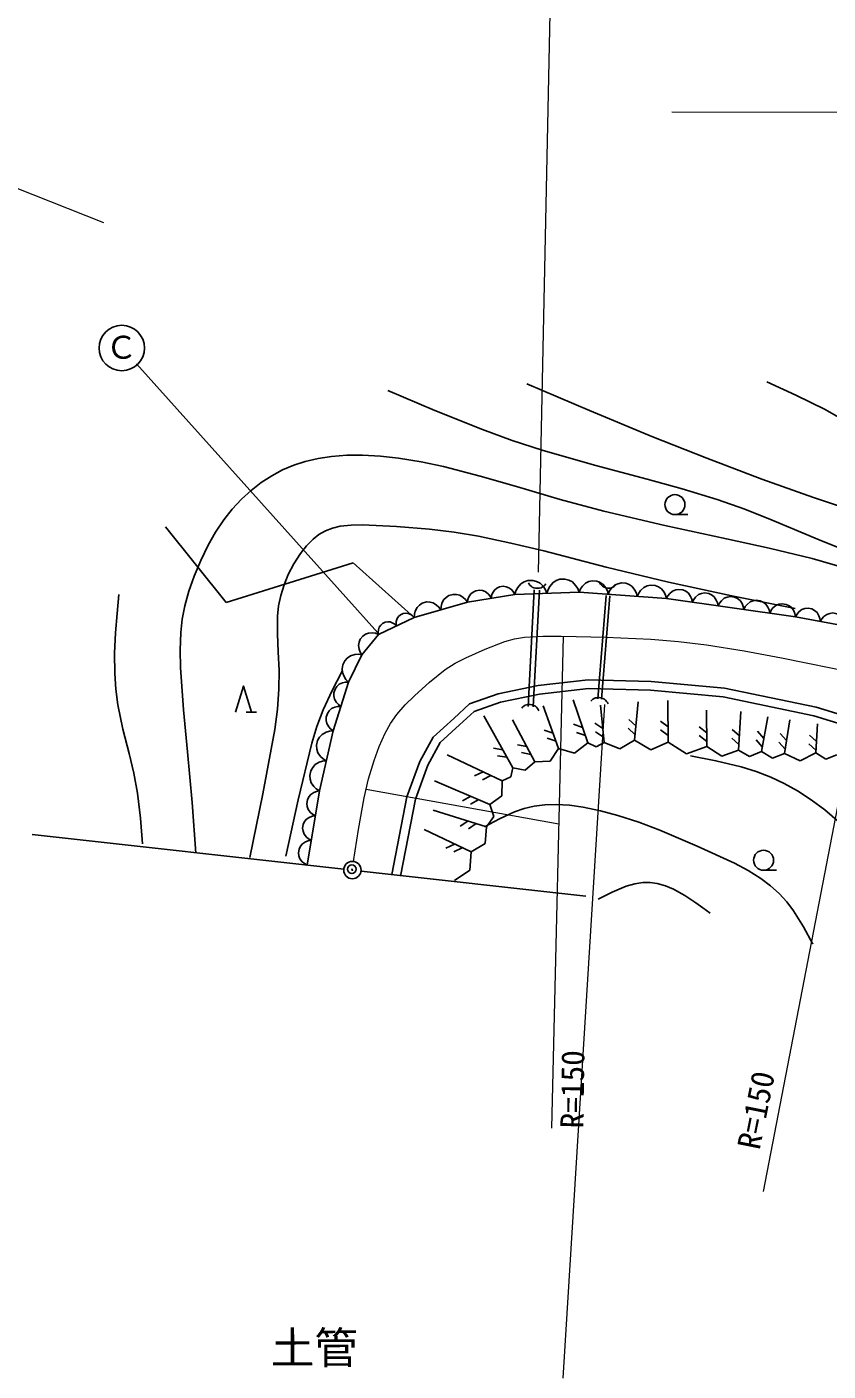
# Model space of a CAD drawing. Units: millimetres, scale not verified. Extents: x 40000 to 680000, y 20000 to 380000.
# Drawn here: x 265634 to 311650, y 242816 to 319973 of the extents above; entities that cross this region are included whole.
import ezdxf
from ezdxf.enums import TextEntityAlignment as Align

# ---------------------------------------------------------------- set-up
doc = ezdxf.new("R2010")
doc.units = ezdxf.units.MM
doc.header["$LTSCALE"] = 1000
doc.header["$PDMODE"] = 32
doc.header["$PDSIZE"] = 500
doc.linetypes.add('CHAIN', pattern=[18.5, 12, -1.5, 3.5, -1.5])
for name, color, linetype, lineweight in [('M-BGD', 7, 'Continuous', 25), ('M-BGD-EXST', 7, 'Continuous', 25), ('M-BMK', 2, 'CHAIN', 13), ('M-BMK-OTRS', 5, 'Continuous', 25), ('M-BMK-SRVR', 3, 'Continuous', 25), ('M-STR-HTXT', 7, 'Continuous', 13)]:
    doc.layers.add(name, color=color, linetype=linetype, lineweight=lineweight)
doc.layers.add('M-OTRS', color=6, linetype='Continuous')
doc.styles.add('ＭＳ ゴシック', font='')
doc.styles.get('ＭＳ ゴシック').set_extended_font_data('MS Gothic')

msp = doc.modelspace()

# ---------------------------------------------------------------- linework, layer by layer
at = {"layer": 'M-BGD'}
for p, q in [((302854, 291978), (303601, 291980)), ((273605, 291270), (277071, 286929)), ((277071, 286929), (284374, 289215)), ((284374, 289215), (287712, 286230)), ((293658, 287387), (290935, 286945)), ((297345, 287534), (293658, 287387)), ((294417, 280962), (294768, 287655)), ((294716, 280946), (295068, 287640)), ((302363, 287154), (297345, 287534)), ((298430, 281395), (298910, 287336)), ((298630, 281379), (299110, 287320)), ((309776, 286118), (302363, 287154)), ((290935, 286945), (287882, 286070)), ((287882, 286070), (285826, 285099)), ((322633, 283674), (309776, 286118)), ((285826, 285099), (284867, 283932)), ((284867, 283932), (284109, 282368)), ((294998, 282173), (297862, 282502)), ((297862, 282502), (301484, 282396)), ((301484, 282396), (305704, 282014)), ((284109, 282368), (283222, 279574)), ((291062, 281123), (292692, 281687)), ((292692, 281687), (294998, 282173)), ((292826, 281204), (295078, 281679)), ((295078, 281679), (297883, 282001)), ((297883, 282001), (301454, 281897)), ((301454, 281897), (305630, 281518)), ((305704, 282014), (310961, 280919)), ((290150, 280284), (291062, 281123)), ((291324, 280685), (292826, 281204)), ((296172, 278557), (295293, 280996)), ((297855, 278872), (297004, 281340)), ((298782, 278904), (298577, 281037)), ((300522, 279023), (300738, 281241)), ((302459, 278918), (302450, 281304)), ((305630, 281518), (310836, 280434)), ((310961, 280919), (314905, 279700)), ((278227, 280642), (278827, 280645)), ((288960, 279205), (290150, 280284)), ((290489, 279916), (291324, 280685)), ((293537, 277453), (291870, 280422)), ((294799, 277794), (293527, 280204)), ((300602, 279847), (300212, 280225)), ((302456, 279794), (302029, 280129)), ((304678, 278673), (304670, 280751)), ((306503, 278455), (306635, 280674)), ((307823, 278376), (308180, 280371)), ((309143, 278269), (309444, 280207)), ((310836, 280434), (314764, 279220)), ((283222, 279574), (282438, 276116)), ((289360, 278893), (290489, 279916)), ((295854, 279440), (295340, 279613)), ((297548, 279764), (297036, 279944)), ((297711, 279291), (297198, 279474)), ((298705, 279703), (298250, 279998)), ((298753, 279205), (298297, 279503)), ((300553, 279350), (300163, 279729)), ((302458, 279294), (302031, 279632)), ((304675, 279456), (304248, 279792)), ((306552, 279281), (306148, 279643)), ((307958, 279132), (307599, 279539)), ((309258, 279008), (308890, 279407)), ((310981, 278960), (310579, 279324)), ((310939, 278304), (311045, 279960)), ((288209, 277810), (288960, 279205)), ((288666, 277604), (289360, 278893)), ((292959, 278483), (292423, 278569)), ((294343, 278659), (293810, 278759)), ((296024, 278969), (295508, 279145)), ((295677, 277833), (296172, 278557)), ((296172, 278557), (297092, 278294)), ((297092, 278294), (297855, 278872)), ((297855, 278872), (298326, 278657)), ((298326, 278657), (298782, 278904)), ((298782, 278904), (299681, 278528)), ((299681, 278528), (300522, 279023)), ((300522, 279023), (301464, 278486)), ((301464, 278486), (302459, 278918)), ((302459, 278918), (303507, 278241)), ((303507, 278241), (304678, 278673)), ((304677, 278956), (304250, 279295)), ((304678, 278673), (305536, 278108)), ((306523, 278782), (306119, 279146)), ((307870, 278640), (307512, 279049)), ((309181, 278514), (308813, 278916)), ((310949, 278461), (310547, 278828)), ((287461, 275777), (288209, 277810)), ((292923, 276692), (289773, 278197)), ((293204, 278047), (292667, 278136)), ((294577, 278216), (294042, 278319)), ((294254, 277308), (294799, 277794)), ((294799, 277794), (295677, 277833)), ((305536, 278108), (306503, 278455)), ((306503, 278455), (307143, 278086)), ((307143, 278086), (307823, 278376)), ((307823, 278376), (308456, 277993)), ((308456, 277993), (309143, 278269)), ((309143, 278269), (310050, 277837)), ((310050, 277837), (310939, 278304)), ((310939, 278304), (311516, 277948)), ((311516, 277948), (312147, 278196)), ((287944, 275642), (288666, 277604)), ((291833, 277213), (291346, 276975)), ((292285, 276997), (291795, 276760)), ((293420, 276919), (293537, 277453)), ((293537, 277453), (294254, 277308)), ((292226, 275342), (289049, 276706)), ((292912, 275843), (292923, 276692)), ((292923, 276692), (293420, 276919)), ((282438, 276116), (281726, 271862)), ((286593, 271320), (287461, 275777)), ((287084, 271224), (287944, 275642)), ((291126, 275815), (290648, 275557)), ((291585, 275617), (291105, 275361)), ((292226, 275342), (292912, 275843)), ((292034, 274050), (288971, 275022)), ((292453, 274648), (292226, 275342)), ((290963, 274390), (290512, 274087)), ((291439, 274239), (290987, 273937)), ((291946, 273110), (292034, 274050)), ((292034, 274050), (292453, 274648)), ((291141, 272615), (288442, 273897)), ((290187, 273068), (289700, 272829)), ((290638, 272854), (290149, 272616)), ((291075, 271562), (291141, 272615)), ((291141, 272615), (291946, 273110)), ((290193, 270984), (291075, 271562)), ((307944, 271566), (308690, 271569))]:
    msp.add_line(p, q, dxfattribs=at)
for points in [[(327073, 287063), (323445, 288517), (319796, 289914), (316819, 290964), (313814, 291961), (310818, 292959), (307841, 294015), (304680, 295211), (301532, 296466), (297940, 297956), (294351, 299478)], [(308120, 299597), (309804, 298835), (311471, 298015), (313274, 296970), (315097, 295984), (315772, 295749), (316478, 295569), (317479, 295392), (318500, 295274), (319968, 295141), (321417, 294948), (322357, 294739), (323287, 294471), (323935, 294260), (324581, 294041)], [(286360, 299105), (289068, 297954), (291795, 296861), (293501, 296238), (295226, 295671), (298223, 294816), (301251, 294015), (303275, 293456), (305281, 292839), (306862, 292283), (308431, 291666), (311128, 290527), (313851, 289442), (315249, 288955), (316663, 288526), (318406, 288084), (320164, 287701), (323289, 287054), (326414, 286376)], [(275339, 272553), (275133, 275463), (274867, 278364), (274629, 280772), (274450, 283194), (274432, 284206), (274474, 285213), (274559, 285976), (274704, 286737), (274940, 287592), (275240, 288447), (275617, 289350), (276047, 290228), (276473, 290968), (276954, 291685), (277431, 292292), (277956, 292861), (278508, 293364), (279098, 293821), (279696, 294210), (280322, 294545), (280957, 294813), (281614, 295025), (282364, 295201), (283129, 295318), (284006, 295386), (284900, 295395), (285938, 295340), (286971, 295224), (288283, 295006), (289570, 294731), (291675, 294185), (293757, 293584), (296255, 292851), (298769, 292176), (302274, 291351), (305809, 290581), (308272, 290047), (310728, 289452), (312649, 288905)], [(278445, 272291), (279187, 275952), (279875, 279650), (280020, 280802), (280105, 281957), (280116, 283025), (280066, 284105), (280019, 285126), (280032, 286144), (280092, 286740), (280212, 287332), (280401, 287940), (280648, 288533), (280972, 289145), (281357, 289743), (281698, 290181), (282077, 290572), (282409, 290836), (282778, 291052), (283187, 291208), (283629, 291311), (284251, 291378), (284902, 291386), (286867, 291291), (288764, 291140), (290165, 290967), (291566, 290733), (293436, 290345), (295317, 289893), (298898, 288963), (302483, 288094), (306119, 287316), (309766, 286588)], [(293658, 287387), (293582, 287535), (293478, 287655), (293321, 287783), (293158, 287840), (292990, 287865), (292779, 287831), (292627, 287754), (292491, 287648), (292383, 287477), (292326, 287331), (292297, 287166)], [(295502, 287460), (295424, 287670), (295306, 287845), (295119, 288041), (294911, 288143), (294692, 288204), (294406, 288192), (294192, 288115), (293994, 287996), (293822, 287786), (293723, 287602), (293658, 287387)], [(295433, 287999), (295378, 287930), (295324, 287873), (295253, 287825), (295173, 287783), (295081, 287759), (294975, 287747), (294853, 287755), (294754, 287782), (294659, 287818), (294590, 287868), (294526, 287930), (294478, 287988), (294435, 288066)], [(297345, 287534), (297268, 287743), (297150, 287918), (296962, 288114), (296755, 288217), (296536, 288277), (296250, 288266), (296036, 288188), (295838, 288069), (295666, 287859), (295567, 287675), (295502, 287460)], [(299018, 287407), (298970, 287604), (298882, 287775), (298733, 287971), (298556, 288085), (298364, 288163), (298105, 288183), (297904, 288135), (297712, 288048), (297535, 287877), (297427, 287721), (297345, 287534)], [(299484, 287962), (299422, 287900), (299363, 287849), (299287, 287809), (299203, 287775), (299109, 287761), (299002, 287759), (298882, 287780), (298786, 287817), (298695, 287863), (298632, 287919), (298575, 287987), (298533, 288051), (298498, 288133)], [(300691, 287280), (300642, 287477), (300554, 287648), (300405, 287845), (300229, 287959), (300037, 288036), (299778, 288056), (299577, 288008), (299385, 287922), (299208, 287750), (299099, 287594), (299018, 287407)], [(302363, 287154), (302315, 287351), (302227, 287522), (302078, 287718), (301902, 287832), (301710, 287910), (301451, 287929), (301249, 287882), (301058, 287795), (300881, 287623), (300772, 287468), (300691, 287280)], [(272277, 273090), (272167, 274546), (271997, 275993), (271783, 277131), (271509, 278260), (271152, 279658), (270856, 281060), (270737, 281954), (270677, 282866), (270673, 284022), (270728, 285196), (270816, 286293), (270922, 287402)], [(290935, 286945), (290828, 287104), (290694, 287227), (290497, 287352), (290302, 287395), (290107, 287401), (289870, 287333), (289707, 287225), (289565, 287085), (289465, 286875), (289420, 286700), (289409, 286507)], [(292297, 287166), (292220, 287314), (292117, 287434), (291960, 287562), (291797, 287619), (291629, 287644), (291418, 287610), (291266, 287533), (291130, 287427), (291021, 287256), (290964, 287110), (290935, 286945)], [(303846, 286947), (303814, 287125), (303745, 287282), (303624, 287465), (303473, 287577), (303306, 287657), (303077, 287689), (302895, 287658), (302719, 287591), (302552, 287449), (302446, 287316), (302363, 287154)], [(305328, 286740), (305297, 286918), (305228, 287075), (305106, 287258), (304955, 287370), (304789, 287450), (304559, 287482), (304377, 287451), (304202, 287384), (304034, 287241), (303929, 287109), (303846, 286947)], [(306811, 286532), (306779, 286711), (306710, 286868), (306589, 287051), (306438, 287163), (306272, 287243), (306042, 287275), (305860, 287243), (305684, 287177), (305517, 287034), (305411, 286902), (305328, 286740)], [(308293, 286325), (308262, 286504), (308193, 286661), (308071, 286844), (307920, 286956), (307754, 287035), (307524, 287068), (307342, 287036), (307167, 286970), (306999, 286827), (306894, 286695), (306811, 286532)], [(287882, 286070), (287788, 286170), (287679, 286241), (287525, 286307), (287383, 286315), (287244, 286297), (287085, 286221), (286982, 286126), (286898, 286011), (286851, 285850), (286839, 285722), (286854, 285584)], [(289409, 286507), (289301, 286667), (289167, 286789), (288970, 286914), (288776, 286958), (288580, 286964), (288343, 286896), (288180, 286787), (288039, 286648), (287938, 286437), (287893, 286263), (287882, 286070)], [(309776, 286118), (309744, 286296), (309675, 286453), (309554, 286637), (309403, 286748), (309237, 286828), (309007, 286860), (308825, 286829), (308649, 286763), (308482, 286620), (308377, 286488), (308293, 286325)], [(311204, 285847), (311182, 286021), (311123, 286177), (311013, 286360), (310873, 286476), (310715, 286561), (310494, 286603), (310316, 286582), (310142, 286526), (309973, 286395), (309864, 286272), (309776, 286118)], [(312633, 285575), (312611, 285750), (312551, 285905), (312442, 286089), (312301, 286204), (312144, 286290), (311922, 286332), (311744, 286310), (311571, 286254), (311401, 286124), (311293, 286000), (311204, 285847)], [(286854, 285584), (286760, 285684), (286651, 285755), (286497, 285821), (286355, 285829), (286216, 285811), (286057, 285736), (285954, 285640), (285870, 285525), (285823, 285365), (285811, 285236), (285826, 285099)], [(285826, 285099), (285656, 285165), (285485, 285189), (285263, 285181), (285087, 285110), (284931, 285009), (284782, 284828), (284713, 284655), (284678, 284469), (284713, 284250), (284771, 284089), (284867, 283932)], [(284867, 283932), (284659, 283961), (284461, 283941), (284215, 283872), (284037, 283745), (283890, 283590), (283772, 283347), (283742, 283135), (283752, 282918), (283850, 282682), (283959, 282518), (284109, 282368)], [(280500, 272367), (281216, 275612), (281995, 278857), (282292, 279822), (282645, 280764), (283164, 281883), (283744, 282988), (283748, 282997)], [(277623, 280640), (278075, 282138), (278538, 280644)], [(284109, 282368), (283931, 282367), (283769, 282326), (283572, 282239), (283439, 282112), (283335, 281964), (283266, 281747), (283266, 281567), (283301, 281386), (283412, 281201), (283522, 281078), (283665, 280971)], [(283665, 280971), (283488, 280970), (283325, 280929), (283128, 280842), (282996, 280715), (282891, 280567), (282823, 280350), (282823, 280170), (282858, 279989), (282968, 279804), (283079, 279681), (283222, 279574)], [(294050, 280877), (294111, 280940), (294170, 280991), (294245, 281032), (294329, 281066), (294423, 281081), (294530, 281084), (294651, 281063), (294746, 281027), (294837, 280982), (294901, 280926), (294959, 280858), (295001, 280795), (295036, 280713)], [(298021, 281262), (298081, 281326), (298140, 281378), (298214, 281420), (298298, 281455), (298392, 281471), (298499, 281475), (298620, 281456), (298715, 281421), (298807, 281376), (298872, 281321), (298930, 281254), (298973, 281191), (299009, 281110)], [(283222, 279574), (283008, 279554), (282816, 279489), (282588, 279363), (282441, 279197), (282330, 279008), (282269, 278740), (282288, 278522), (282349, 278309), (282501, 278097), (282647, 277959), (282830, 277845)], [(282830, 277845), (282616, 277825), (282424, 277760), (282196, 277634), (282049, 277468), (281938, 277279), (281877, 277011), (281896, 276793), (281956, 276580), (282108, 276368), (282254, 276230), (282438, 276116)], [(303747, 278140), (305210, 277850), (306652, 277504), (307517, 277238), (308359, 276916), (309132, 276550), (309881, 276130), (310679, 275608), (311455, 275028), (312307, 274310), (313118, 273548), (314039, 272590), (314911, 271596), (316133, 270079), (317314, 268518), (317534, 268221), (317760, 267916)], [(282438, 276116), (282266, 276090), (282113, 276028), (281934, 275916), (281823, 275774), (281742, 275616), (281705, 275397), (281730, 275221), (281789, 275051), (281922, 274887), (282047, 274782), (282200, 274698)], [(282200, 274698), (282029, 274672), (281876, 274610), (281697, 274498), (281586, 274356), (281505, 274198), (281468, 273979), (281493, 273803), (281552, 273633), (281685, 273469), (281810, 273364), (281963, 273280)], [(291911, 274054), (292768, 274515), (293641, 274917), (294192, 275109), (294768, 275245), (295388, 275322), (296029, 275341), (296798, 275296), (297577, 275190), (298583, 274982), (299571, 274716), (300780, 274319), (301976, 273862), (304119, 272952), (306280, 271969), (307057, 271551), (307794, 271087), (308339, 270678), (308842, 270226), (309276, 269748), (309668, 269228), (310236, 268320), (310760, 267369), (310765, 267360), (310775, 267342)], [(281963, 273280), (281792, 273254), (281639, 273192), (281460, 273080), (281349, 272938), (281268, 272781), (281231, 272561), (281256, 272385), (281315, 272215), (281448, 272051), (281573, 271946), (281726, 271862)], [(298434, 269899), (299245, 270303), (300060, 270642), (300540, 270782), (301017, 270859), (301424, 270863), (301836, 270806), (302309, 270671), (302778, 270474), (303413, 270124), (304053, 269701), (304461, 269408), (304877, 269101)]]:
    msp.add_lwpolyline(points, dxfattribs=at)
for centre in [(302852, 292551), (307942, 272139)]:
    msp.add_circle(centre, 574, dxfattribs=at)
at = {"layer": 'M-BGD-EXST'}
msp.add_line((271936, 300627), (285788, 285199), dxfattribs=at)
msp.add_circle((271086, 301539), 1304, dxfattribs=at)
at = {"layer": 'M-BMK'}
msp.add_lwpolyline([(284395, 272068), (284672, 273905), (285009, 275729), (285262, 276807), (285575, 277871), (285863, 278663), (286208, 279434), (286514, 279986), (286875, 280512), (287362, 281061), (287902, 281579), (288761, 282364), (289653, 283096), (290226, 283451), (290841, 283761), (291951, 284260), (293088, 284704), (293645, 284850), (294216, 284938), (295264, 284999), (296313, 285001), (298885, 284949), (301461, 284837), (303063, 284699), (304669, 284500), (306822, 284162), (308974, 283764), (313321, 282880)], dxfattribs=at)
at = {"layer": 'M-BMK-OTRS'}
for p, q in [((265944, 273621), (283829, 271628)), ((284823, 271517), (297726, 270079))]:
    msp.add_line(p, q, dxfattribs=at)
at = {"layer": 'M-BMK-SRVR'}
for radius in [498, 15]:
    msp.add_circle((284326, 271572), radius, dxfattribs=at)
at = {"layer": 'M-OTRS'}
msp.add_point((284301, 271624), dxfattribs=at)
at = {"layer": 'M-STR-HTXT'}
for p, q in [((295021, 288665), (295771, 324991)), ((244023, 319001), (270031, 308751)), ((318012, 315060), (302674, 315087)), ((296433, 285000), (295758, 256754)), ((313644, 282815), (307918, 253131)), ((298814, 281076), (296411, 242419)), ((285119, 276225), (296176, 274238))]:
    msp.add_line(p, q, dxfattribs=at)

# ---------------------------------------------------------------- texts
at = {"layer": 'M-BGD-EXST', "style": 'ＭＳ ゴシック'}
msp.add_text('Ｃ', height=1320, rotation=0.213, dxfattribs=at).set_placement((270163, 300524), align=Align.BOTTOM_LEFT)
at = {"layer": 'M-STR-HTXT', "style": 'ＭＳ ゴシック'}
for s, height, rotation, p in [('R=150', 1320, 89.213, (297988, 256735)), ('R=150', 1320, 78.613, (308101, 255387)), ('土管', 1833, 0.213, (279648, 242676))]:
    msp.add_text(s, height=height, rotation=rotation, dxfattribs=at).set_placement(p, align=Align.BOTTOM_LEFT)

doc.saveas('drawing.dxf')
